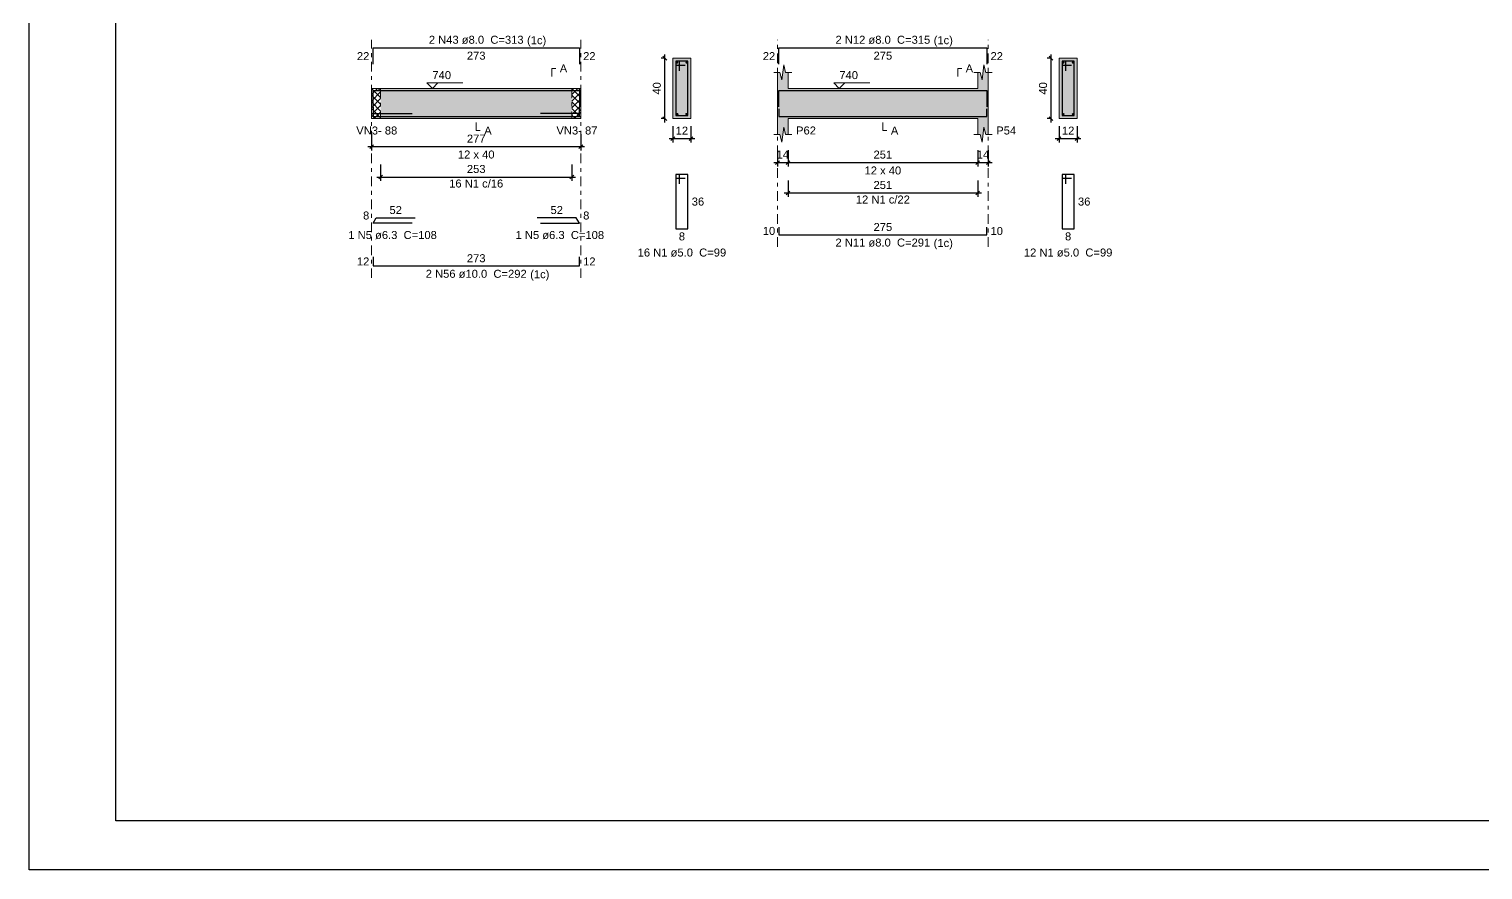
# Model space of a CAD drawing. Header units: millimetres. Extents: x -8 to 605, y -494 to 220.
# Drawn here: x 486.49 to 524.98, y -494.08 to -471.8 of the extents above; entities that cross this region are included whole.
import ezdxf

# ---------------------------------------------------------------- set-up
doc = ezdxf.new("R2010")
doc.units = ezdxf.units.MM
doc.header["$MEASUREMENT"] = 0
doc.linetypes.add('DASHDOT', pattern=[2.54, 1.27, -0.635, 0, -0.635])
doc.linetypes.add('NULL', pattern=[0])
for name, color, linetype, lineweight in [('Descrição da armadura', 7, 'Continuous', 0), ('DT-Barras na forma', 7, 'Continuous', 30), ('DT-Barras no corte', 5, 'Continuous', 5), ('DT-Barras rebatidas', 7, 'Continuous', 30), ('DT-Cotas', 7, 'Continuous', 5), ('DT-Forma', 5, 'Continuous', 5), ('DT-Hachura forma vigas', 252, 'Continuous', 5), ('DT-Hachura intersecção vigas', 9, 'Continuous', 5), ('DT-Hachura seção vigas', 252, 'Continuous', 5), ('DT-Pontilhado', 9, 'DASHDOT', 5), ('DT-Textos', 7, 'Continuous', 5), ('Textos armaduras', 7, 'Continuous', 0)]:
    doc.layers.add(name, color=color, linetype=linetype, lineweight=lineweight)
doc.styles.add('Arial', font='arial.ttf')
doc.dimstyles.new('UM_25.000000', dxfattribs={"dimtxt": 0.18, "dimasz": 0.1, "dimexe": 0.1, "dimexo": 0.2, "dimgap": 0, "dimtad": 1, "dimtih": 1, "dimtoh": 1, "dimdec": 1, "dimlfac": 25, "dimzin": 0, "dimdsep": 46, "dimtxsty": 'Standard', "dimcen": 0.09, "dimdle": 0.1, "dimadec": 1, "dimazin": 2, "dimtfac": 1, "dimtdec": 4, "dimtofl": 0, "dimtmove": 0, "dimatfit": 3, "dimfxl": 1, "dimtolj": 1, "dimarcsym": 0})
doc.dimstyles.new('UM_50.000000', dxfattribs={"dimtxt": 0.18, "dimasz": 0.1, "dimexe": 0.1, "dimexo": 0.2, "dimgap": 0, "dimtad": 1, "dimtih": 1, "dimtoh": 1, "dimdec": 1, "dimlfac": 50, "dimzin": 0, "dimdsep": 46, "dimtxsty": 'Standard', "dimcen": 0.09, "dimdle": 0.1, "dimadec": 1, "dimazin": 2, "dimtfac": 1, "dimtdec": 4, "dimtofl": 0, "dimtmove": 0, "dimatfit": 3, "dimfxl": 1, "dimtolj": 1, "dimarcsym": 0})
pattern_1 = [(45, (491.48074, -487.50912), (-0.08838835, 0.08838835), []), (135, (491.48074, -487.50912), (-0.08838835, -0.08838835), [])]

# ---------------------------------------------------------------- blocks, each defined once
blk = doc.blocks.new('_Oblique')
at = {"color": 0, "linetype": 'ByBlock', "lineweight": -2}
blk.add_line((-0.5, -0.5), (0.5, 0.5), dxfattribs=at)
blk = doc.blocks.new('*D5258')
at = {"layer": 'Defpoints', "color": 0, "transparency": 16777216}
for p in [(495.559, -474.386), (501.099, -474.386), (501.099, -474.916)]:
    blk.add_point(p, dxfattribs=at)
at = {"layer": 'DT-Cotas', "color": 0, "lineweight": -2, "transparency": 16777216}
for p, q in [((495.459, -474.916), (501.199, -474.916)), ((495.559, -474.586), (495.559, -475.016)), ((501.099, -474.586), (501.099, -475.016))]:
    blk.add_line(p, q, dxfattribs=at)
at = {"layer": 'DT-Cotas', "color": 0, "lineweight": -2, "transparency": 16777216, "xscale": 0.1, "yscale": 0.1, "zscale": 0.1, "rotation": 180}
blk.add_blockref('_Oblique', (495.559, -474.916), dxfattribs=at)
at = {"layer": 'DT-Cotas', "color": 0, "lineweight": -2, "transparency": 16777216, "xscale": 0.1, "yscale": 0.1, "zscale": 0.1}
blk.add_blockref('_Oblique', (501.099, -474.916), dxfattribs=at)
at = {"layer": 'DT-Cotas', "color": 7, "transparency": 16777216, "insert": (498.329, -474.704), "char_height": 0.2118, "attachment_point": 5, "style": 'Arial'}
blk.add_mtext('\\A1;277', dxfattribs=at)
blk = doc.blocks.new('*D5260')
at = {"layer": 'Defpoints', "color": 0, "transparency": 16777216}
for p in [(503.323, -472.574), (503.534, -472.574), (503.534, -474.174)]:
    blk.add_point(p, dxfattribs=at)
at = {"layer": 'DT-Cotas', "color": 0, "lineweight": -2, "transparency": 16777216}
for p, q in [((503.334, -472.574), (503.223, -472.574)), ((503.323, -474.274), (503.323, -472.474)), ((503.334, -474.174), (503.223, -474.174))]:
    blk.add_line(p, q, dxfattribs=at)
at = {"layer": 'DT-Cotas', "color": 0, "lineweight": -2, "transparency": 16777216, "xscale": 0.1, "yscale": 0.1, "zscale": 0.1}
for p, rotation in [((503.323, -472.574), 90), ((503.323, -474.174), 270)]:
    blk.add_blockref('_Oblique', p, dxfattribs=dict(at, rotation=rotation))
at = {"layer": 'DT-Cotas', "color": 7, "transparency": 16777216, "insert": (503.111, -473.374), "char_height": 0.2118, "attachment_point": 5, "rotation": 90, "style": 'Arial'}
blk.add_mtext('\\A1;40', dxfattribs=at)
blk = doc.blocks.new('*D5261')
at = {"layer": 'Defpoints', "color": 0, "transparency": 16777216}
for p in [(503.534, -474.174), (504.014, -474.174), (504.014, -474.704)]:
    blk.add_point(p, dxfattribs=at)
at = {"layer": 'DT-Cotas', "color": 0, "lineweight": -2, "transparency": 16777216}
for p, q in [((503.534, -474.374), (503.534, -474.804)), ((504.014, -474.374), (504.014, -474.804)), ((503.434, -474.704), (504.114, -474.704))]:
    blk.add_line(p, q, dxfattribs=at)
at = {"layer": 'DT-Cotas', "color": 0, "lineweight": -2, "transparency": 16777216, "xscale": 0.1, "yscale": 0.1, "zscale": 0.1, "rotation": 180}
blk.add_blockref('_Oblique', (503.534, -474.704), dxfattribs=at)
at = {"layer": 'DT-Cotas', "color": 0, "lineweight": -2, "transparency": 16777216, "xscale": 0.1, "yscale": 0.1, "zscale": 0.1}
blk.add_blockref('_Oblique', (504.014, -474.704), dxfattribs=at)
at = {"layer": 'DT-Cotas', "color": 7, "transparency": 16777216, "insert": (503.774, -474.492), "char_height": 0.2118, "attachment_point": 5, "rotation": 0.0057, "style": 'Arial'}
blk.add_mtext('\\A1;12', dxfattribs=at)
blk = doc.blocks.new('*D5262')
at = {"layer": 'Defpoints', "color": 0, "transparency": 16777216}
for p in [(495.799, -475.191), (500.859, -475.191), (500.859, -475.721)]:
    blk.add_point(p, dxfattribs=at)
at = {"layer": 'DT-Cotas', "color": 0, "lineweight": -2, "transparency": 16777216}
for p, q in [((495.799, -475.391), (495.799, -475.821)), ((500.859, -475.391), (500.859, -475.821)), ((495.699, -475.721), (500.959, -475.721))]:
    blk.add_line(p, q, dxfattribs=at)
at = {"layer": 'DT-Cotas', "color": 0, "lineweight": -2, "transparency": 16777216, "xscale": 0.1, "yscale": 0.1, "zscale": 0.1, "rotation": 180}
blk.add_blockref('_Oblique', (495.799, -475.721), dxfattribs=at)
at = {"layer": 'DT-Cotas', "color": 0, "lineweight": -2, "transparency": 16777216, "xscale": 0.1, "yscale": 0.1, "zscale": 0.1}
blk.add_blockref('_Oblique', (500.859, -475.721), dxfattribs=at)
at = {"layer": 'DT-Cotas', "color": 7, "transparency": 16777216, "insert": (498.329, -475.509), "char_height": 0.2118, "attachment_point": 5, "style": 'Arial'}
blk.add_mtext('\\A1;253', dxfattribs=at)
blk = doc.blocks.new('*D5263')
at = {"layer": 'Defpoints', "color": 0, "transparency": 16777216}
for p in [(506.304, -474.81), (506.584, -474.81), (506.584, -475.339)]:
    blk.add_point(p, dxfattribs=at)
at = {"layer": 'DT-Cotas', "color": 0, "lineweight": -2, "transparency": 16777216}
for p, q in [((506.304, -475.01), (506.304, -475.439)), ((506.584, -475.01), (506.584, -475.439)), ((506.204, -475.339), (506.684, -475.339))]:
    blk.add_line(p, q, dxfattribs=at)
at = {"layer": 'DT-Cotas', "color": 0, "lineweight": -2, "transparency": 16777216, "xscale": 0.1, "yscale": 0.1, "zscale": 0.1, "rotation": 180}
blk.add_blockref('_Oblique', (506.304, -475.339), dxfattribs=at)
at = {"layer": 'DT-Cotas', "color": 0, "lineweight": -2, "transparency": 16777216, "xscale": 0.1, "yscale": 0.1, "zscale": 0.1}
blk.add_blockref('_Oblique', (506.584, -475.339), dxfattribs=at)
at = {"layer": 'DT-Cotas', "color": 7, "transparency": 16777216, "insert": (506.444, -475.128), "char_height": 0.2118, "attachment_point": 5, "style": 'Arial'}
blk.add_mtext('\\A1;14', dxfattribs=at)
blk = doc.blocks.new('*D5264')
at = {"layer": 'Defpoints', "color": 0, "transparency": 16777216}
for p in [(506.584, -474.81), (511.604, -474.81), (511.604, -475.339)]:
    blk.add_point(p, dxfattribs=at)
at = {"layer": 'DT-Cotas', "color": 0, "lineweight": -2, "transparency": 16777216}
for p, q in [((506.584, -475.01), (506.584, -475.439)), ((511.604, -475.01), (511.604, -475.439)), ((506.484, -475.339), (511.704, -475.339))]:
    blk.add_line(p, q, dxfattribs=at)
at = {"layer": 'DT-Cotas', "color": 0, "lineweight": -2, "transparency": 16777216, "xscale": 0.1, "yscale": 0.1, "zscale": 0.1, "rotation": 180}
blk.add_blockref('_Oblique', (506.584, -475.339), dxfattribs=at)
at = {"layer": 'DT-Cotas', "color": 0, "lineweight": -2, "transparency": 16777216, "xscale": 0.1, "yscale": 0.1, "zscale": 0.1}
blk.add_blockref('_Oblique', (511.604, -475.339), dxfattribs=at)
at = {"layer": 'DT-Cotas', "color": 7, "transparency": 16777216, "insert": (509.094, -475.128), "char_height": 0.2118, "attachment_point": 5, "rotation": 0.0057, "style": 'Arial'}
blk.add_mtext('\\A1;251', dxfattribs=at)
blk = doc.blocks.new('*D5265')
at = {"layer": 'Defpoints', "color": 0, "transparency": 16777216}
for p in [(511.604, -474.81), (511.884, -474.81), (511.884, -475.339)]:
    blk.add_point(p, dxfattribs=at)
at = {"layer": 'DT-Cotas', "color": 0, "lineweight": -2, "transparency": 16777216}
for p, q in [((511.604, -475.01), (511.604, -475.439)), ((511.884, -475.01), (511.884, -475.439)), ((511.504, -475.339), (511.984, -475.339))]:
    blk.add_line(p, q, dxfattribs=at)
at = {"layer": 'DT-Cotas', "color": 0, "lineweight": -2, "transparency": 16777216, "xscale": 0.1, "yscale": 0.1, "zscale": 0.1, "rotation": 180}
blk.add_blockref('_Oblique', (511.604, -475.339), dxfattribs=at)
at = {"layer": 'DT-Cotas', "color": 0, "lineweight": -2, "transparency": 16777216, "xscale": 0.1, "yscale": 0.1, "zscale": 0.1}
blk.add_blockref('_Oblique', (511.884, -475.339), dxfattribs=at)
at = {"layer": 'DT-Cotas', "color": 7, "transparency": 16777216, "insert": (511.744, -475.128), "char_height": 0.2118, "attachment_point": 5, "rotation": 0.0057, "style": 'Arial'}
blk.add_mtext('\\A1;14', dxfattribs=at)
blk = doc.blocks.new('*D5266')
at = {"layer": 'Defpoints', "color": 0, "transparency": 16777216}
for p in [(513.547, -472.574), (513.759, -472.574), (513.759, -474.174)]:
    blk.add_point(p, dxfattribs=at)
at = {"layer": 'DT-Cotas', "color": 0, "lineweight": -2, "transparency": 16777216}
for p, q in [((513.559, -472.574), (513.447, -472.574)), ((513.547, -474.274), (513.547, -472.474)), ((513.559, -474.174), (513.447, -474.174))]:
    blk.add_line(p, q, dxfattribs=at)
at = {"layer": 'DT-Cotas', "color": 0, "lineweight": -2, "transparency": 16777216, "xscale": 0.1, "yscale": 0.1, "zscale": 0.1}
for p, rotation in [((513.547, -472.574), 90), ((513.547, -474.174), 270)]:
    blk.add_blockref('_Oblique', p, dxfattribs=dict(at, rotation=rotation))
at = {"layer": 'DT-Cotas', "color": 7, "transparency": 16777216, "insert": (513.335, -473.374), "char_height": 0.2118, "attachment_point": 5, "rotation": 90, "style": 'Arial'}
blk.add_mtext('\\A1;40', dxfattribs=at)
blk = doc.blocks.new('*D5267')
at = {"layer": 'Defpoints', "color": 0, "transparency": 16777216}
for p in [(513.759, -474.174), (514.239, -474.174), (514.239, -474.704)]:
    blk.add_point(p, dxfattribs=at)
at = {"layer": 'DT-Cotas', "color": 0, "lineweight": -2, "transparency": 16777216}
for p, q in [((513.759, -474.374), (513.759, -474.804)), ((514.239, -474.374), (514.239, -474.804)), ((513.659, -474.704), (514.339, -474.704))]:
    blk.add_line(p, q, dxfattribs=at)
at = {"layer": 'DT-Cotas', "color": 0, "lineweight": -2, "transparency": 16777216, "xscale": 0.1, "yscale": 0.1, "zscale": 0.1, "rotation": 180}
blk.add_blockref('_Oblique', (513.759, -474.704), dxfattribs=at)
at = {"layer": 'DT-Cotas', "color": 0, "lineweight": -2, "transparency": 16777216, "xscale": 0.1, "yscale": 0.1, "zscale": 0.1}
blk.add_blockref('_Oblique', (514.239, -474.704), dxfattribs=at)
at = {"layer": 'DT-Cotas', "color": 7, "transparency": 16777216, "insert": (513.999, -474.492), "char_height": 0.2118, "attachment_point": 5, "rotation": 0.0057, "style": 'Arial'}
blk.add_mtext('\\A1;12', dxfattribs=at)
blk = doc.blocks.new('*D5259')
at = {"layer": 'Defpoints', "color": 0, "transparency": 16777216}
for p in [(506.584, -475.615), (511.604, -475.615), (511.604, -476.144)]:
    blk.add_point(p, dxfattribs=at)
at = {"layer": 'DT-Cotas', "color": 0, "lineweight": -2, "transparency": 16777216}
for p, q in [((506.584, -475.815), (506.584, -476.244)), ((511.604, -475.815), (511.604, -476.244)), ((506.484, -476.144), (511.704, -476.144))]:
    blk.add_line(p, q, dxfattribs=at)
at = {"layer": 'DT-Cotas', "color": 0, "lineweight": -2, "transparency": 16777216, "xscale": 0.1, "yscale": 0.1, "zscale": 0.1, "rotation": 180}
blk.add_blockref('_Oblique', (506.584, -476.144), dxfattribs=at)
at = {"layer": 'DT-Cotas', "color": 0, "lineweight": -2, "transparency": 16777216, "xscale": 0.1, "yscale": 0.1, "zscale": 0.1}
blk.add_blockref('_Oblique', (511.604, -476.144), dxfattribs=at)
at = {"layer": 'DT-Cotas', "color": 7, "transparency": 16777216, "insert": (509.094, -475.932), "char_height": 0.2118, "attachment_point": 5, "rotation": 0.0057, "style": 'Arial'}
blk.add_mtext('\\A1;251', dxfattribs=at)

msp = doc.modelspace()

# ---------------------------------------------------------------- hatches: boundary and pattern name
at = {"layer": 'DT-Hachura forma vigas', "linetype": 'Continuous'}
for points in [[(511.884, -474.598), (511.884, -474.1744), (511.884, -473.3744), (511.884, -472.9508), (511.819, -472.9508), (511.769, -472.7508), (511.719, -473.1508), (511.669, -472.9508), (511.604, -472.9508), (511.604, -473.3744), (506.584, -473.3744), (506.584, -472.9508), (506.519, -472.9508), (506.469, -472.7508), (506.419, -473.1508), (506.369, -472.9508), (506.304, -472.9508), (506.304, -473.3744), (506.304, -474.1744), (506.304, -474.598), (506.369, -474.598), (506.419, -474.798), (506.469, -474.398), (506.519, -474.598), (506.584, -474.598), (506.584, -474.1744), (511.604, -474.1744), (511.604, -474.598), (511.669, -474.598), (511.719, -474.798), (511.769, -474.398), (511.819, -474.598), (511.884, -474.598)], [(495.7985, -474.1744), (500.8589, -474.1744), (500.8589, -473.3744), (495.7985, -473.3744), (495.7985, -474.1744)]]:
    msp.add_hatch(color=252, dxfattribs=at).paths.add_polyline_path(points)
at = {"layer": 'DT-Hachura intersecção vigas', "linetype": 'Continuous'}
h = msp.add_hatch(dxfattribs=at)
h.set_pattern_fill('ANSI37', color=9, style=0)
h.set_pattern_definition(pattern_1)
h.paths.add_polyline_path([(495.5585, -474.1744), (495.7985, -474.1744), (495.7985, -473.3744), (495.5585, -473.3744), (495.5585, -474.1744)])
h = msp.add_hatch(dxfattribs=at)
h.set_pattern_fill('ANSI37', color=9, style=0)
h.set_pattern_definition(pattern_1)
h.paths.add_polyline_path([(500.8589, -474.1744), (501.0989, -474.1744), (501.0989, -473.3744), (500.8589, -473.3744), (500.8589, -474.1744)])
at = {"layer": 'DT-Hachura seção vigas', "linetype": 'Continuous'}
for points in [[(503.5344, -474.1744), (503.5344, -474.1744), (504.0144, -474.1744), (504.0144, -472.5744), (503.5344, -472.5744), (503.5344, -474.1744)], [(513.7591, -474.1744), (513.7591, -474.1744), (514.2391, -474.1744), (514.2391, -472.5744), (513.7591, -472.5744), (513.7591, -474.1744)]]:
    msp.add_hatch(color=252, dxfattribs=at).paths.add_polyline_path(points)

# ---------------------------------------------------------------- linework, layer by layer
at = {"color": 7}
for p, q in [((486.4917, -494.0755), (486.4917, -409.9755)), ((488.7917, -492.7755), (488.7917, -411.2755)), ((603.0917, -492.7755), (488.7917, -492.7755)), ((605.3917, -494.0755), (486.4917, -494.0755))]:
    msp.add_line(p, q, dxfattribs=at)
at = {"layer": 'DT-Barras na forma'}
for p, q in [((503.7144, -472.6544), (503.6144, -472.6544)), ((503.6144, -472.6544), (503.6144, -474.0944)), ((503.9344, -472.6544), (503.6144, -472.6544)), ((503.6144, -472.6544), (503.6144, -472.7544)), ((503.6144, -472.7544), (503.8644, -472.7544)), ((503.7144, -472.9044), (503.7144, -472.6544)), ((503.9344, -474.0944), (503.9344, -472.6544)), ((513.9391, -472.6544), (513.8391, -472.6544)), ((513.8391, -472.6544), (513.8391, -474.0944)), ((514.1591, -472.6544), (513.8391, -472.6544)), ((513.8391, -472.6544), (513.8391, -472.7544)), ((513.8391, -472.7544), (514.0891, -472.7544)), ((513.9391, -472.9044), (513.9391, -472.6544)), ((514.1591, -474.0944), (514.1591, -472.6544)), ((495.5985, -474.0418), (496.6303, -474.0418)), ((501.0589, -474.0418), (500.0271, -474.0418)), ((503.6144, -474.0944), (503.9344, -474.0944)), ((513.8391, -474.0944), (514.1591, -474.0944))]:
    msp.add_line(p, q, dxfattribs=at)
for points in [[(495.5985, -473.8641), (495.5985, -473.4324), (501.0589, -473.4324), (501.0589, -473.8641)], [(506.344, -473.8641), (506.344, -473.4324), (511.844, -473.4324), (511.844, -473.8641)], [(495.5985, -473.8744), (495.5985, -474.1144), (501.0589, -474.1144), (501.0589, -473.8744)], [(506.344, -473.9164), (506.344, -474.1164), (511.844, -474.1164), (511.844, -473.9164)]]:
    msp.add_lwpolyline(points, dxfattribs=at)
at = {"layer": 'DT-Barras no corte'}
for centre, radius in [((503.6504, -472.6904), 0.016), ((503.8984, -472.6904), 0.016), ((513.8751, -472.6904), 0.016), ((514.1231, -472.6904), 0.016), ((503.6544, -474.0544), 0.02), ((503.8944, -474.0544), 0.02), ((513.8751, -474.0584), 0.016), ((514.1231, -474.0584), 0.016)]:
    msp.add_circle(centre, radius, dxfattribs=at)
at = {"layer": 'DT-Barras rebatidas'}
for points in [[(495.5985, -472.7345), (495.5985, -472.3028), (501.0589, -472.3028), (501.0589, -472.7345)], [(506.344, -472.7345), (506.344, -472.3028), (511.844, -472.3028), (511.844, -472.7345)], [(503.7144, -475.9011), (503.7144, -475.6511), (503.6144, -475.6511), (503.6144, -477.0911), (503.9344, -477.0911), (503.9344, -475.6511), (503.6144, -475.6511), (503.6144, -475.7511), (503.8644, -475.7511)], [(513.9391, -475.9011), (513.9391, -475.6511), (513.8391, -475.6511), (513.8391, -477.0911), (514.1591, -477.0911), (514.1591, -475.6511), (513.8391, -475.6511), (513.8391, -475.7511), (514.0891, -475.7511)], [(496.6303, -476.9448), (495.5985, -476.9448), (495.6811, -476.8017), (496.7129, -476.8017)], [(500.0271, -476.9448), (501.0589, -476.9448), (500.9763, -476.8017), (499.9445, -476.8017)], [(506.344, -477.0511), (506.344, -477.2511), (511.844, -477.2511), (511.844, -477.0511)], [(495.5985, -477.8379), (495.5985, -478.0779), (501.0589, -478.0779), (501.0589, -477.8379)]]:
    msp.add_lwpolyline(points, dxfattribs=at)
at = {"layer": 'DT-Forma'}
for p, q in [((504.0144, -472.5744), (503.5344, -472.5744)), ((503.5344, -472.5744), (503.5344, -474.1744)), ((504.0144, -474.1744), (504.0144, -472.5744)), ((514.2391, -472.5744), (513.7591, -472.5744)), ((513.7591, -472.5744), (513.7591, -474.1744)), ((514.2391, -474.1744), (514.2391, -472.5744)), ((506.204, -472.9508), (506.369, -472.9508)), ((506.304, -473.3744), (506.304, -472.9508)), ((506.369, -472.9508), (506.419, -473.1508)), ((506.419, -473.1508), (506.469, -472.7508)), ((506.469, -472.7508), (506.519, -472.9508)), ((506.519, -472.9508), (506.684, -472.9508)), ((506.584, -472.9508), (506.584, -473.3744)), ((511.504, -472.9508), (511.669, -472.9508)), ((511.604, -473.3744), (511.604, -472.9508)), ((511.669, -472.9508), (511.719, -473.1508)), ((511.719, -473.1508), (511.769, -472.7508)), ((511.769, -472.7508), (511.819, -472.9508)), ((511.819, -472.9508), (511.984, -472.9508)), ((511.884, -472.9508), (511.884, -473.3744)), ((495.5585, -473.3744), (495.7985, -473.3744)), ((495.7985, -473.3744), (500.8589, -473.3744)), ((500.8589, -473.3744), (501.0989, -473.3744)), ((506.584, -473.3744), (511.604, -473.3744)), ((495.5585, -474.1744), (495.7985, -474.1744)), ((495.7985, -474.1744), (500.8589, -474.1744)), ((500.8589, -474.1744), (501.0989, -474.1744)), ((503.5344, -474.1744), (504.0144, -474.1744)), ((506.304, -474.1744), (506.304, -474.598)), ((506.419, -474.798), (506.469, -474.398)), ((506.469, -474.398), (506.519, -474.598)), ((506.584, -474.598), (506.584, -474.1744)), ((506.584, -474.1744), (511.604, -474.1744)), ((511.604, -474.1744), (511.604, -474.598)), ((511.719, -474.798), (511.769, -474.398)), ((511.769, -474.398), (511.819, -474.598)), ((511.884, -474.598), (511.884, -474.1744)), ((513.7591, -474.1744), (514.2391, -474.1744)), ((506.204, -474.598), (506.369, -474.598)), ((506.369, -474.598), (506.419, -474.798)), ((506.519, -474.598), (506.684, -474.598)), ((511.504, -474.598), (511.669, -474.598)), ((511.669, -474.598), (511.719, -474.798)), ((511.819, -474.598), (511.984, -474.598))]:
    msp.add_line(p, q, dxfattribs=at)
at = {"layer": 'DT-Forma', "linetype": 'Continuous'}
for p, q in [((495.5585, -474.1744), (495.5585, -473.3744)), ((501.0989, -473.3744), (501.0989, -474.1744)), ((506.304, -474.1744), (506.304, -473.3744)), ((511.884, -473.3744), (511.884, -474.1744))]:
    msp.add_line(p, q, dxfattribs=at)
at = {"layer": 'DT-Pontilhado', "ltscale": 0.2}
for p, q in [((495.5585, -478.3956), (495.5585, -472.091)), ((495.5585, -478.3956), (495.5585, -472.091)), ((495.5585, -478.3956), (495.5585, -472.091)), ((501.0989, -478.3956), (501.0989, -472.091)), ((506.304, -477.5688), (506.304, -472.091)), ((511.884, -477.5688), (511.884, -472.091)), ((495.7985, -473.3744), (495.7985, -474.1744)), ((500.8589, -473.3744), (500.8589, -474.1744))]:
    msp.add_line(p, q, dxfattribs=at)
at = {"layer": 'DT-Textos'}
for points in [[(500.3294, -473.0567), (500.3294, -472.8449), (500.4353, -472.8449)], [(511.0745, -473.0567), (511.0745, -472.8449), (511.1804, -472.8449)], [(497.3166, -473.2262), (497.1684, -473.3744), (497.0201, -473.2262), (497.9732, -473.2262)], [(508.09, -473.2262), (507.9417, -473.3744), (507.7934, -473.2262), (508.7465, -473.2262)], [(498.3287, -474.2803), (498.3287, -474.4921), (498.4346, -474.4921)], [(509.094, -474.2803), (509.094, -474.4921), (509.1999, -474.4921)]]:
    msp.add_lwpolyline(points, dxfattribs=at)

# ---------------------------------------------------------------- texts
at = {"layer": 'Descrição da armadura', "linetype": 'NULL', "char_height": 0.2118, "attachment_point": 8, "line_spacing_factor": 0.9, "style": 'Arial'}
for s, insert, width in [('2 N43 ø8.0  C=313', (498.3287, -472.1965), 5.015721), ('2 N12 ø8.0  C=315', (509.0941, -472.1965), 5.015721), ('16 N1 c/16', (498.3287, -476.0023), 2.86156), ('12 N1 c/22', (509.094, -476.4259), 2.86156), ('1 N5 ø6.3  C=108', (496.1147, -477.3685), 4.686721), ('1 N5 ø6.3  C=108', (500.5427, -477.3685), 4.686721), ('16 N1 ø5.0  C=99', (503.7747, -477.8325), 4.686721), ('2 N11 ø8.0  C=291', (509.0941, -477.5685), 5.015721), ('12 N1 ø5.0  C=99', (513.9991, -477.8325), 4.686721), ('2 N56 ø10.0  C=292', (498.3287, -478.3955), 5.344721)]:
    msp.add_mtext(s, dxfattribs=dict(at, insert=insert, width=width))
at = {"layer": 'DT-Textos', "linetype": 'NULL', "char_height": 0.2118, "line_spacing_factor": 0.798, "style": 'Arial'}
for s, insert, width, attachment_point in [('(1c)', (499.6737, -472.2664), 1.018965, 7), ('(1c)', (510.4391, -472.2664), 1.018965, 7), ('740', (497.1687, -473.1305), 0.987001, 7), ('A', (500.5407, -472.9505), 0.394865, 7), ('740', (507.9421, -473.1305), 0.987001, 7), ('A', (511.2861, -472.9505), 0.394865, 7), ('VN3- 88', (495.153, -474.5975), 2.170627, 7), ('A', (498.5407, -474.5975), 0.394865, 7), ('VN3- 87', (500.453, -474.5975), 2.170627, 7), ('P62', (506.7961, -474.5975), 1.052866, 7), ('A', (509.3061, -474.5975), 0.394865, 7), ('P54', (512.0961, -474.5975), 1.052866, 7), ('12 x 40', (498.3287, -475.2335), 1.940747, 8), ('12 x 40', (509.0941, -475.6565), 1.940747, 8), ('(1c)', (510.4391, -477.6384), 1.018965, 7), ('(1c)', (499.7567, -478.4654), 1.018965, 7)]:
    msp.add_mtext(s, dxfattribs=dict(at, insert=insert, width=width, attachment_point=attachment_point))
at = {"layer": 'Textos armaduras', "linetype": 'NULL', "char_height": 0.2118, "line_spacing_factor": 0.9, "style": 'Arial'}
for s, insert, width, attachment_point in [('22', (495.4985, -472.6246), 1.058001, 9), ('273', (498.3287, -472.4001), 1.387001, 2), ('22', (501.1589, -472.4128), 1.058001, 1), ('22', (506.244, -472.6246), 1.058001, 9), ('275', (509.094, -472.4001), 1.387001, 2), ('22', (511.944, -472.4128), 1.058001, 1), ('36', (504.0344, -476.2652), 1.058001, 1), ('36', (514.2591, -476.2652), 1.058001, 1), ('8', (495.4974, -476.8494), 0.729, 9), ('52', (496.197, -476.7044), 1.058001, 8), ('52', (500.4604, -476.7044), 1.058001, 8), ('8', (501.16, -476.8494), 0.729, 7), ('8', (503.7744, -477.1884), 0.729, 2), ('10', (506.244, -477.257), 1.058001, 9), ('275', (509.094, -477.1538), 1.387001, 8), ('10', (511.944, -477.0452), 1.058001, 1), ('8', (513.9991, -477.1884), 0.729, 2), ('12', (495.4985, -478.0638), 1.058001, 9), ('273', (498.3287, -477.9806), 1.387001, 8), ('12', (501.1589, -477.852), 1.058001, 1)]:
    msp.add_mtext(s, dxfattribs=dict(at, insert=insert, width=width, attachment_point=attachment_point))

# ---------------------------------------------------------------- dimensions: what is measured, and where the dimension line sits
at = {"layer": 'DT-Cotas'}
for base, p1, p2, picture, middle in [((503.3226, -472.5744), (503.5344, -474.1744), (503.5344, -472.5744), '*D5260', (503.1108, -473.3744)), ((513.5473, -472.5744), (513.7591, -474.1744), (513.7591, -472.5744), '*D5266', (513.3355, -473.3744))]:
    dim = msp.add_linear_dim(base=base, p1=p1, p2=p2, angle=90, dimstyle='UM_25.000000', override={"dimtxt": 0.2118, "dimasz": 0.1, "dimexe": 0.1, "dimexo": 0.2, "dimtad": 1, "dimtih": 0, "dimtoh": 0, "dimdec": 1, "dimlfac": 25, "dimzin": 8, "dimtxsty": 'Arial', "dimblk": 'Oblique', "dimblk1": 'Oblique', "dimblk2": 'Oblique', "dimsah": 1, "dimdle": 0.1, "dimse1": 0, "dimse2": 0, "dimclrt": 7, "dimadec": 1, "dimazin": 3, "dimtmove": 2, "dimldrblk": 'Oblique'}, dxfattribs=at)
    dim.commit()
    dim.dimension.update_dxf_attribs({"geometry": picture, "text_midpoint": middle, "dimtype": 160, "text_rotation": 90})
for base, p1, p2, picture, middle in [((501.0989, -474.9157), (495.5585, -474.3862), (501.0989, -474.3862), '*D5258', (498.3287, -474.7039)), ((506.584, -475.3393), (506.304, -474.8098), (506.584, -474.8098), '*D5263', (506.444, -475.1275)), ((500.8589, -475.7206), (495.7985, -475.1911), (500.8589, -475.1911), '*D5262', (498.3287, -475.5088))]:
    dim = msp.add_linear_dim(base=base, p1=p1, p2=p2, dimstyle='UM_50.000000', override={"dimtxt": 0.2118, "dimasz": 0.1, "dimexe": 0.1, "dimexo": 0.2, "dimtad": 1, "dimtih": 0, "dimtoh": 0, "dimdec": 1, "dimlfac": 50, "dimzin": 8, "dimtxsty": 'Arial', "dimblk": 'Oblique', "dimblk1": 'Oblique', "dimblk2": 'Oblique', "dimsah": 1, "dimdle": 0.1, "dimse1": 0, "dimse2": 0, "dimclrt": 7, "dimadec": 1, "dimazin": 3, "dimtmove": 2, "dimldrblk": 'Oblique'}, dxfattribs=at)
    dim.commit()
    dim.dimension.update_dxf_attribs({"geometry": picture, "text_midpoint": middle, "dimtype": 160})
for base, p1, p2, dimstyle, override, picture, middle in [((504.0144, -474.7039), (503.5344, -474.1744), (504.0144, -474.1744), 'UM_25.000000', {"dimtxt": 0.2118, "dimasz": 0.1, "dimexe": 0.1, "dimexo": 0.2, "dimtad": 1, "dimtih": 0, "dimtoh": 0, "dimdec": 1, "dimlfac": 25, "dimzin": 8, "dimtxsty": 'Arial', "dimblk": 'Oblique', "dimblk1": 'Oblique', "dimblk2": 'Oblique', "dimsah": 1, "dimdle": 0.1, "dimse1": 0, "dimse2": 0, "dimclrt": 7, "dimadec": 1, "dimazin": 3, "dimtmove": 2, "dimldrblk": 'Oblique'}, '*D5261', (503.7744, -474.4921)), ((514.2391, -474.7039), (513.7591, -474.1744), (514.2391, -474.1744), 'UM_25.000000', {"dimtxt": 0.2118, "dimasz": 0.1, "dimexe": 0.1, "dimexo": 0.2, "dimtad": 1, "dimtih": 0, "dimtoh": 0, "dimdec": 1, "dimlfac": 25, "dimzin": 8, "dimtxsty": 'Arial', "dimblk": 'Oblique', "dimblk1": 'Oblique', "dimblk2": 'Oblique', "dimsah": 1, "dimdle": 0.1, "dimse1": 0, "dimse2": 0, "dimclrt": 7, "dimadec": 1, "dimazin": 3, "dimtmove": 2, "dimldrblk": 'Oblique'}, '*D5267', (513.9991, -474.4921)), ((511.604, -475.3393), (506.584, -474.8098), (511.604, -474.8098), 'UM_50.000000', {"dimtxt": 0.2118, "dimasz": 0.1, "dimexe": 0.1, "dimexo": 0.2, "dimtad": 1, "dimtih": 0, "dimtoh": 0, "dimdec": 1, "dimlfac": 50, "dimzin": 8, "dimtxsty": 'Arial', "dimblk": 'Oblique', "dimblk1": 'Oblique', "dimblk2": 'Oblique', "dimsah": 1, "dimdle": 0.1, "dimse1": 0, "dimse2": 0, "dimclrt": 7, "dimadec": 1, "dimazin": 3, "dimtmove": 2, "dimldrblk": 'Oblique'}, '*D5264', (509.094, -475.1275)), ((511.884, -475.3393), (511.604, -474.8098), (511.884, -474.8098), 'UM_50.000000', {"dimtxt": 0.2118, "dimasz": 0.1, "dimexe": 0.1, "dimexo": 0.2, "dimtad": 1, "dimtih": 0, "dimtoh": 0, "dimdec": 1, "dimlfac": 50, "dimzin": 8, "dimtxsty": 'Arial', "dimblk": 'Oblique', "dimblk1": 'Oblique', "dimblk2": 'Oblique', "dimsah": 1, "dimdle": 0.1, "dimse1": 0, "dimse2": 0, "dimclrt": 7, "dimadec": 1, "dimazin": 3, "dimtmove": 2, "dimldrblk": 'Oblique'}, '*D5265', (511.744, -475.1275)), ((511.604, -476.1442), (506.584, -475.6147), (511.604, -475.6147), 'UM_50.000000', {"dimtxt": 0.2118, "dimasz": 0.1, "dimexe": 0.1, "dimexo": 0.2, "dimtad": 1, "dimtih": 0, "dimtoh": 0, "dimdec": 1, "dimlfac": 50, "dimzin": 8, "dimtxsty": 'Arial', "dimblk": 'Oblique', "dimblk1": 'Oblique', "dimblk2": 'Oblique', "dimsah": 1, "dimdle": 0.1, "dimse1": 0, "dimse2": 0, "dimclrt": 7, "dimadec": 1, "dimazin": 3, "dimtmove": 2, "dimldrblk": 'Oblique'}, '*D5259', (509.094, -475.9324))]:
    dim = msp.add_linear_dim(base=base, p1=p1, p2=p2, dimstyle=dimstyle, override=override, dxfattribs=at)
    dim.commit()
    dim.dimension.update_dxf_attribs({"geometry": picture, "text_midpoint": middle, "dimtype": 160, "text_rotation": 0.00573})

doc.saveas('drawing.dxf')
